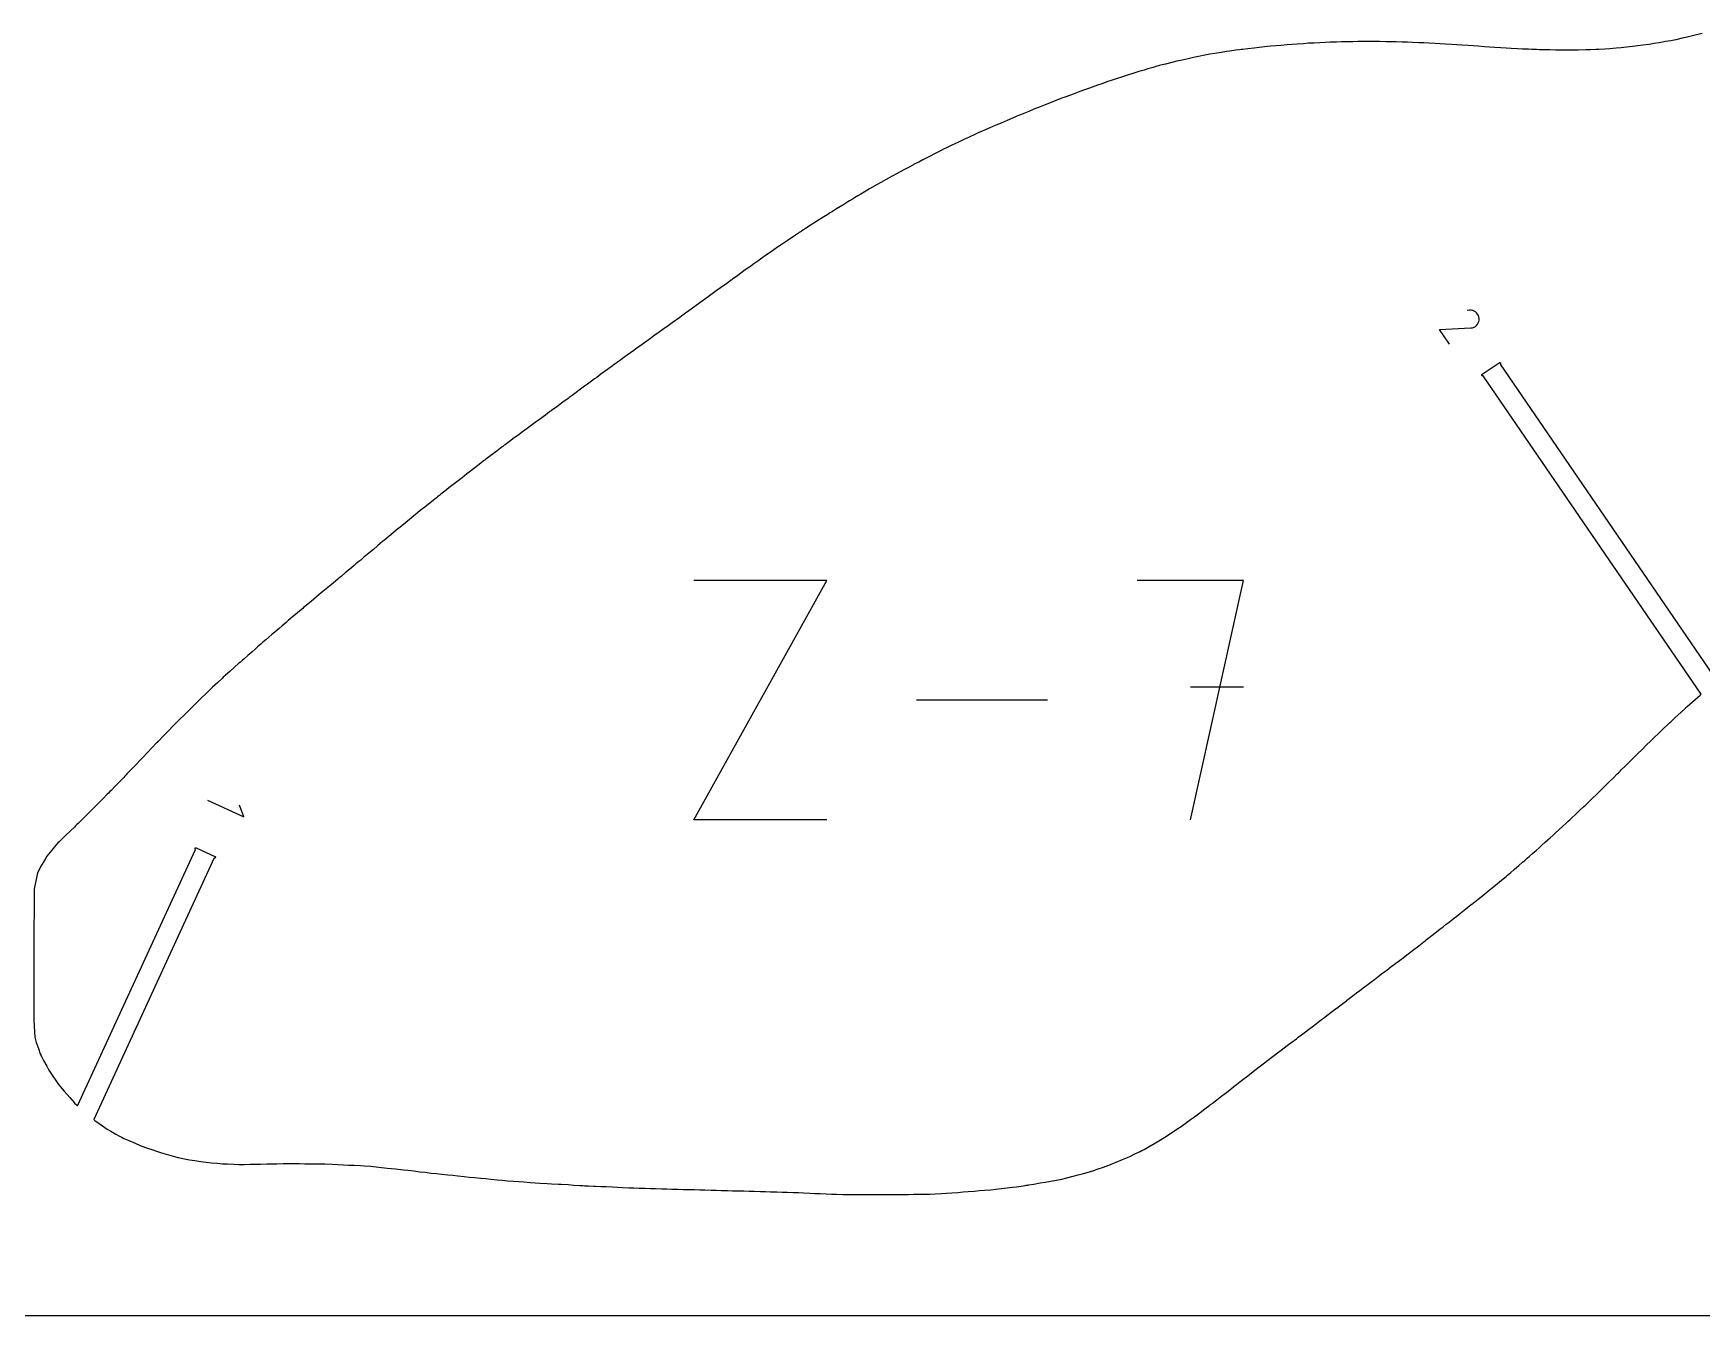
# Model space of a CAD drawing. Extents: x 0 to 560, y 0 to 480.
# Drawn here: x 134.1 to 227.5, y 0 to 71.7 of the extents above; entities that cross this region are included whole.
import ezdxf

# ---------------------------------------------------------------- set-up
doc = ezdxf.new("R2010")
doc.units = 0

msp = doc.modelspace()

# ---------------------------------------------------------------- linework, layer by layer
at = {"layer": 'annotation', "color": 1}
for p, q in [((214.472228, 56.246543), (214.331932, 56.229673)), ((214.562164, 56.245284), (214.472228, 56.246543)), ((214.647927, 56.228619), (214.562164, 56.245284)), ((214.728043, 56.197831), (214.647927, 56.228619)), ((214.801037, 56.154205), (214.728043, 56.197831)), ((214.865437, 56.099022), (214.801037, 56.154205)), ((214.919767, 56.033568), (214.865437, 56.099022)), ((214.962555, 55.959124), (214.919767, 56.033568)), ((212.791587, 55.177086), (214.532035, 55.254369)), ((213.35349, 54.356131), (212.791587, 55.177086)), ((214.532035, 55.254369), (214.532035, 55.254369)), ((214.532035, 55.254369), (214.533778, 55.25423)), ((214.533778, 55.25423), (214.535505, 55.254135)), ((214.535505, 55.254135), (214.537229, 55.254084)), ((214.537229, 55.254084), (214.538965, 55.254079)), ((214.538965, 55.254079), (214.540724, 55.25412)), ((214.540724, 55.25412), (214.542522, 55.254208)), ((214.542522, 55.254208), (214.544371, 55.254344)), ((214.544371, 55.254344), (214.546285, 55.254528)), ((214.546285, 55.254528), (214.548278, 55.254762)), ((214.548278, 55.254762), (214.636967, 55.26947)), ((214.548278, 55.254762), (214.548278, 55.254762)), ((214.636967, 55.26947), (214.719202, 55.298886)), ((214.719202, 55.298886), (214.793716, 55.341484)), ((214.793716, 55.341484), (214.859239, 55.395738)), ((214.859239, 55.395738), (214.914503, 55.46012)), ((214.914503, 55.46012), (214.95824, 55.533104)), ((214.95824, 55.533104), (214.989182, 55.613163)), ((214.992327, 55.876975), (214.962555, 55.959124)), ((214.989182, 55.613163), (215.006061, 55.698772)), ((215.007608, 55.788403), (214.992327, 55.876975)), ((215.006061, 55.698772), (215.007608, 55.788403)), ((215.007608, 55.788403), (215.007608, 55.788403)), ((171.070898, 27.732465), (178.507324, 41.125423)), ((178.507324, 41.125423), (171.070898, 41.125423)), ((201.830354, 41.125423), (195.874662, 41.125423)), ((198.852928, 27.732465), (201.830354, 41.125423)), ((201.830354, 35.161332), (198.852928, 35.161332)), ((190.853983, 34.428944), (183.530943, 34.428944)), ((143.855403, 28.834344), (145.890298, 27.897967)), ((145.890298, 27.897967), (145.645956, 28.558578)), ((178.507324, 27.732465), (171.070898, 27.732465))]:
    msp.add_line(p, q, dxfattribs=at)
at = {"layer": 'boundary', "color": 5}
for p, q in [((202.703212, 70.948307), (202.417305, 70.913953)), ((202.989119, 70.977015), (202.703212, 70.948307)), ((203.338016, 71.013389), (202.989119, 70.977015)), ((203.623922, 71.042098), (203.338016, 71.013389)), ((203.909829, 71.065424), (203.623922, 71.042098)), ((204.258726, 71.092296), (203.909829, 71.065424)), ((204.544633, 71.115622), (204.258726, 71.092296)), ((204.83054, 71.134312), (204.544633, 71.115622)), ((205.179437, 71.158659), (204.83054, 71.134312)), ((205.465344, 71.177348), (205.179437, 71.158659)), ((205.75125, 71.192355), (205.465344, 71.177348)), ((206.100147, 71.211298), (205.75125, 71.192355)), ((206.386054, 71.226303), (206.100147, 71.211298)), ((206.671961, 71.236577), (206.386054, 71.226303)), ((207.020858, 71.249202), (206.671961, 71.236577)), ((207.306765, 71.259477), (207.020858, 71.249202)), ((207.592672, 71.263729), (207.306765, 71.259477)), ((207.941569, 71.26943), (207.592672, 71.263729)), ((208.227476, 71.273683), (207.941569, 71.26943)), ((208.513383, 71.275466), (208.227476, 71.273683)), ((208.862279, 71.277111), (208.513383, 71.275466)), ((209.148186, 71.278893), (208.862279, 71.277111)), ((209.434093, 71.274928), (209.148186, 71.278893)), ((209.78299, 71.269031), (209.434093, 71.274928)), ((210.068897, 71.265067), (209.78299, 71.269031)), ((210.354804, 71.255047), (210.068897, 71.265067)), ((210.7037, 71.244287), (210.354804, 71.255047)), ((210.989606, 71.234266), (210.7037, 71.244287)), ((211.275514, 71.222677), (210.989606, 71.234266)), ((211.62441, 71.208426), (211.275514, 71.222677)), ((211.910316, 71.196836), (211.62441, 71.208426)), ((212.196224, 71.182704), (211.910316, 71.196836)), ((212.545121, 71.164558), (212.196224, 71.182704)), ((212.831029, 71.150425), (212.545121, 71.164558)), ((213.116934, 71.131163), (212.831029, 71.150425)), ((213.465831, 71.108342), (213.116934, 71.131163)), ((213.751739, 71.089078), (213.465831, 71.108342)), ((214.037646, 71.070047), (213.751739, 71.089078)), ((214.386542, 71.048117), (214.037646, 71.070047)), ((214.672448, 71.029085), (214.386542, 71.048117)), ((214.958356, 71.009856), (214.672448, 71.029085)), ((215.307253, 70.98623), (214.958356, 71.009856)), ((215.59316, 70.967), (215.307253, 70.98623)), ((215.879066, 70.946832), (215.59316, 70.967)), ((216.227963, 70.920294), (215.879066, 70.946832)), ((223.24475, 70.963146), (222.958843, 70.932656)), ((223.593647, 70.999266), (223.24475, 70.963146)), ((223.879556, 71.029754), (223.593647, 70.999266)), ((224.165461, 71.071682), (223.879556, 71.029754)), ((224.514357, 71.120508), (224.165461, 71.071682)), ((224.800264, 71.162434), (224.514357, 71.120508)), ((225.086172, 71.211993), (224.800264, 71.162434)), ((225.435069, 71.27123), (225.086172, 71.211993)), ((225.720974, 71.320789), (225.435069, 71.27123)), ((226.006881, 71.382174), (225.720974, 71.320789)), ((226.355779, 71.45956), (226.006881, 71.382174)), ((226.641688, 71.520946), (226.355779, 71.45956)), ((227.016524, 71.616737), (226.641688, 71.520946)), ((227.237442, 71.672666), (227.016524, 71.616737)), ((227.249445, 71.675774), (227.237442, 71.672666)), ((227.479523, 71.734873), (227.249445, 71.675774)), ((197.464855, 70.019268), (197.178949, 69.950829)), ((197.813752, 70.102177), (197.464855, 70.019268)), ((198.099659, 70.170617), (197.813752, 70.102177)), ((198.385566, 70.236365), (198.099659, 70.170617)), ((198.734463, 70.314769), (198.385566, 70.236365)), ((199.02037, 70.380516), (198.734463, 70.314769)), ((199.306277, 70.437485), (199.02037, 70.380516)), ((199.655173, 70.508522), (199.306277, 70.437485)), ((199.941081, 70.56549), (199.655173, 70.508522)), ((200.226987, 70.611627), (199.941081, 70.56549)), ((200.575884, 70.671171), (200.226987, 70.611627)), ((200.86179, 70.717306), (200.575884, 70.671171)), ((201.059523, 70.743384), (200.86179, 70.717306)), ((201.400052, 70.788085), (201.059523, 70.743384)), ((201.597784, 70.814161), (201.400052, 70.788085)), ((201.685959, 70.825882), (201.597784, 70.814161)), ((201.694327, 70.82698), (201.685959, 70.825882)), ((201.782502, 70.838701), (201.694327, 70.82698)), ((202.068408, 70.873053), (201.782502, 70.838701)), ((202.417305, 70.913953), (202.068408, 70.873053)), ((216.513871, 70.900126), (216.227963, 70.920294)), ((216.799777, 70.886179), (216.513871, 70.900126)), ((217.148674, 70.87132), (216.799777, 70.886179)), ((217.434581, 70.857373), (217.148674, 70.87132)), ((217.770572, 70.843049), (217.434581, 70.857373)), ((217.952538, 70.835162), (217.770572, 70.843049)), ((218.217949, 70.823764), (217.952538, 70.835162)), ((218.355292, 70.817899), (218.217949, 70.823764)), ((218.420195, 70.816735), (218.355292, 70.817899)), ((218.544602, 70.814161), (218.420195, 70.816735)), ((218.956653, 70.805283), (218.544602, 70.814161)), ((219.276002, 70.797821), (218.956653, 70.805283)), ((219.712052, 70.794731), (219.276002, 70.797821)), ((219.755505, 70.794502), (219.712052, 70.794731)), ((220.196712, 70.791274), (219.755505, 70.794502)), ((220.556046, 70.802582), (220.196712, 70.791274)), ((220.982056, 70.814161), (220.556046, 70.802582)), ((221.063181, 70.816156), (220.982056, 70.814161)), ((221.117423, 70.817187), (221.063181, 70.816156)), ((221.240401, 70.821779), (221.117423, 70.817187)), ((221.528265, 70.83285), (221.240401, 70.821779)), ((221.706091, 70.840036), (221.528265, 70.83285)), ((222.038132, 70.852299), (221.706091, 70.840036)), ((222.324041, 70.878011), (222.038132, 70.852299)), ((222.672938, 70.906944), (222.324041, 70.878011)), ((222.958843, 70.932656), (222.672938, 70.906944)), ((194.416817, 69.100479), (194.287139, 69.055348)), ((194.702724, 69.193382), (194.416817, 69.100479)), ((195.051621, 69.306896), (194.702724, 69.193382)), ((195.337527, 69.3998), (195.051621, 69.306896)), ((195.623434, 69.487637), (195.337527, 69.3998)), ((195.972331, 69.594303), (195.623434, 69.487637)), ((196.258238, 69.682141), (195.972331, 69.594303)), ((196.464252, 69.742176), (196.258238, 69.682141)), ((196.771095, 69.833418), (196.464252, 69.742176)), ((196.977109, 69.893452), (196.771095, 69.833418)), ((197.057002, 69.915991), (196.977109, 69.893452)), ((197.099056, 69.928291), (197.057002, 69.915991)), ((197.178949, 69.950829), (197.099056, 69.928291)), ((191.940593, 68.211592), (191.654686, 68.106366)), ((192.289489, 68.342377), (191.940593, 68.211592)), ((192.575396, 68.447603), (192.289489, 68.342377)), ((192.861303, 68.550443), (192.575396, 68.447603)), ((193.2102, 68.676206), (192.861303, 68.550443)), ((193.496106, 68.779048), (193.2102, 68.676206)), ((193.652335, 68.833803), (193.496106, 68.779048)), ((193.893158, 68.917988), (193.652335, 68.833803)), ((194.049387, 68.972741), (193.893158, 68.917988)), ((194.179065, 69.017874), (194.049387, 68.972741)), ((194.287139, 69.055348), (194.179065, 69.017874)), ((189.432621, 67.211537), (189.238351, 67.13132)), ((189.618994, 67.288213), (189.432621, 67.211537)), ((189.813265, 67.368429), (189.618994, 67.288213)), ((190.099172, 67.485431), (189.813265, 67.368429)), ((190.448068, 67.628245), (190.099172, 67.485431)), ((190.733975, 67.745248), (190.448068, 67.628245)), ((190.960096, 67.833935), (190.733975, 67.745248)), ((191.288122, 67.963342), (190.960096, 67.833935)), ((191.514244, 68.052031), (191.288122, 67.963342)), ((191.574029, 68.075117), (191.514244, 68.052031)), ((191.5949, 68.083281), (191.574029, 68.075117)), ((191.654686, 68.106366), (191.5949, 68.083281)), ((187.339367, 66.323319), (187.078709, 66.21061)), ((187.630938, 66.4497), (187.339367, 66.323319)), ((187.971843, 66.597099), (187.630938, 66.4497)), ((188.25775, 66.718787), (187.971843, 66.597099)), ((188.606647, 66.866996), (188.25775, 66.718787)), ((188.892553, 66.988685), (188.606647, 66.866996)), ((188.98419, 67.026522), (188.892553, 66.988685)), ((189.146714, 67.093484), (188.98419, 67.026522)), ((189.238351, 67.13132), (189.146714, 67.093484)), ((185.209712, 65.335052), (185.168786, 65.314713)), ((185.495619, 65.471893), (185.209712, 65.335052)), ((185.844516, 65.638104), (185.495619, 65.471893)), ((186.130423, 65.774945), (185.844516, 65.638104)), ((186.46693, 65.929798), (186.130423, 65.774945)), ((186.796665, 66.081605), (186.46693, 65.929798)), ((187.051132, 66.198603), (186.796665, 66.081605)), ((187.064921, 66.204606), (187.051132, 66.198603)), ((187.078709, 66.21061), (187.064921, 66.204606)), ((183.600907, 64.511703), (183.36829, 64.390953)), ((183.649017, 64.536682), (183.600907, 64.511703)), ((183.888917, 64.661282), (183.649017, 64.536682)), ((184.289001, 64.868988), (183.888917, 64.661282)), ((184.533983, 64.992911), (184.289001, 64.868988)), ((184.87396, 65.165976), (184.533983, 64.992911)), ((185.118942, 65.289898), (184.87396, 65.165976)), ((185.159867, 65.310238), (185.118942, 65.289898)), ((185.168786, 65.314713), (185.159867, 65.310238)), ((181.824097, 63.554304), (181.631508, 63.448478)), ((182.161801, 63.739187), (181.824097, 63.554304)), ((182.44758, 63.896338), (182.161801, 63.739187)), ((182.823797, 64.098523), (182.44758, 63.896338)), ((183.071036, 64.231367), (182.823797, 64.098523)), ((183.115366, 64.255183), (183.071036, 64.231367)), ((183.327499, 64.369189), (183.115366, 64.255183)), ((183.347895, 64.380071), (183.327499, 64.369189)), ((183.36829, 64.390953), (183.347895, 64.380071)), ((180.238474, 62.637392), (180.053929, 62.527767)), ((180.421612, 62.74776), (180.238474, 62.637392)), ((180.606158, 62.857385), (180.421612, 62.74776)), ((180.906517, 63.030488), (180.606158, 62.857385)), ((181.319956, 63.271458), (180.906517, 63.030488)), ((181.526869, 63.390887), (181.319956, 63.271458)), ((181.579189, 63.419683), (181.526869, 63.390887)), ((181.631508, 63.448478), (181.579189, 63.419683)), ((178.559515, 61.607057), (178.351111, 61.476458)), ((178.637018, 61.65528), (178.559515, 61.607057)), ((178.687236, 61.686655), (178.637018, 61.65528)), ((178.764738, 61.734878), (178.687236, 61.686655)), ((179.050644, 61.911146), (178.764738, 61.734878)), ((179.39954, 62.127242), (179.050644, 61.911146)), ((179.685448, 62.303509), (179.39954, 62.127242)), ((179.78681, 62.364926), (179.685448, 62.303509)), ((179.952568, 62.46635), (179.78681, 62.364926)), ((180.053929, 62.527767), (179.952568, 62.46635)), ((177.112711, 60.686347), (177.066907, 60.656587)), ((177.352814, 60.841654), (177.112711, 60.686347)), ((177.603923, 61.003014), (177.352814, 60.841654)), ((177.844026, 61.158322), (177.603923, 61.003014)), ((178.052431, 61.288921), (177.844026, 61.158322)), ((178.351111, 61.476458), (178.052431, 61.288921)), ((175.748068, 59.765636), (175.552868, 59.630628)), ((175.838776, 59.828005), (175.748068, 59.765636)), ((175.911898, 59.878078), (175.838776, 59.828005)), ((176.002606, 59.940446), (175.911898, 59.878078)), ((176.288513, 60.134225), (176.002606, 59.940446)), ((176.63741, 60.369669), (176.288513, 60.134225)), ((176.923317, 60.563447), (176.63741, 60.369669)), ((176.969119, 60.593207), (176.923317, 60.563447)), ((177.066907, 60.656587), (176.969119, 60.593207)), ((174.433834, 58.844925), (174.360271, 58.791941)), ((174.646179, 58.995824), (174.433834, 58.844925)), ((174.869552, 59.15445), (174.646179, 58.995824)), ((175.081896, 59.305349), (174.869552, 59.15445)), ((175.277094, 59.440357), (175.081896, 59.305349)), ((175.552868, 59.630628), (175.277094, 59.440357)), ((173.156347, 57.924215), (172.908542, 57.747284)), ((173.19445, 57.951421), (173.156347, 57.924215)), ((173.202372, 57.957113), (173.19445, 57.951421)), ((173.240473, 57.984318), (173.202372, 57.957113)), ((173.526381, 58.190036), (173.240473, 57.984318)), ((173.875278, 58.442826), (173.526381, 58.190036)), ((174.161185, 58.648543), (173.875278, 58.442826)), ((174.234747, 58.701527), (174.161185, 58.648543)), ((174.360271, 58.791941), (174.234747, 58.701527)), ((171.872494, 57.003504), (171.737901, 56.905897)), ((172.023807, 57.112481), (171.872494, 57.003504)), ((172.16845, 57.217135), (172.023807, 57.112481)), ((172.319764, 57.326111), (172.16845, 57.217135)), ((172.567568, 57.503042), (172.319764, 57.326111)), ((172.908542, 57.747284), (172.567568, 57.503042)), ((170.541154, 56.037247), (170.478343, 55.9917)), ((170.603965, 56.082794), (170.541154, 56.037247)), ((170.786324, 56.215014), (170.603965, 56.082794)), ((171.122913, 56.459332), (170.786324, 56.215014)), ((171.399054, 56.659542), (171.122913, 56.459332)), ((171.533647, 56.75715), (171.399054, 56.659542)), ((171.737901, 56.905897), (171.533647, 56.75715)), ((169.330044, 55.162083), (169.127126, 55.016271)), ((169.413033, 55.221813), (169.330044, 55.162083)), ((169.474644, 55.266191), (169.413033, 55.221813)), ((169.557633, 55.325921), (169.474644, 55.266191)), ((169.851955, 55.539449), (169.557633, 55.325921)), ((170.277845, 55.846412), (169.851955, 55.539449)), ((170.478343, 55.9917), (170.277845, 55.846412)), ((167.958637, 54.176316), (167.806606, 54.066285)), ((168.049033, 54.241372), (167.958637, 54.176316)), ((168.244546, 54.381467), (168.049033, 54.241372)), ((168.441411, 54.523532), (168.244546, 54.381467)), ((168.636922, 54.663627), (168.441411, 54.523532)), ((168.83984, 54.809439), (168.636922, 54.663627)), ((169.127126, 55.016271), (168.83984, 54.809439)), ((166.620121, 53.208735), (166.512599, 53.130285)), ((166.773556, 53.320662), (166.620121, 53.208735)), ((166.784529, 53.328661), (166.773556, 53.320662)), ((166.795501, 53.33666), (166.784529, 53.328661)), ((166.959974, 53.455488), (166.795501, 53.33666)), ((167.074484, 53.538147), (166.959974, 53.455488)), ((167.334421, 53.72547), (167.074484, 53.538147)), ((167.716212, 54.001228), (167.334421, 53.72547)), ((167.806606, 54.066285), (167.716212, 54.001228)), ((215.177329, 52.659938), (216.123025, 53.30722)), ((216.123025, 53.30722), (216.140965, 53.314887)), ((216.140965, 53.314887), (216.160473, 53.315105)), ((216.160473, 53.315105), (216.178579, 53.307841)), ((216.178579, 53.307841), (216.192527, 53.294201)), ((216.193147, 53.238647), (216.179507, 53.224699)), ((216.179507, 53.224699), (228.302305, 35.512969)), ((216.192527, 53.294201), (216.200193, 53.276261)), ((216.200411, 53.256753), (216.193147, 53.238647)), ((216.200193, 53.276261), (216.200411, 53.256753)), ((165.351028, 52.282202), (165.114723, 52.108613)), ((165.511673, 52.399952), (165.351028, 52.282202)), ((165.636933, 52.491568), (165.511673, 52.399952)), ((165.749526, 52.573991), (165.636933, 52.491568)), ((165.874791, 52.665607), (165.749526, 52.573991)), ((166.238986, 52.931141), (165.874791, 52.665607)), ((166.512599, 53.130285), (166.238986, 52.931141)), ((215.156425, 52.627884), (215.163689, 52.64599)), ((215.156642, 52.608376), (215.156425, 52.627884)), ((215.164309, 52.590437), (215.156642, 52.608376)), ((215.163689, 52.64599), (215.177329, 52.659938)), ((215.178257, 52.576796), (215.164309, 52.590437)), ((215.196363, 52.569532), (215.178257, 52.576796)), ((215.215871, 52.56975), (215.196363, 52.569532)), ((215.233811, 52.577417), (215.215871, 52.56975)), ((227.426461, 34.763631), (215.233811, 52.577417)), ((164.089589, 51.356899), (164.03337, 51.315619)), ((164.199829, 51.43796), (164.089589, 51.356899)), ((164.256048, 51.479241), (164.199829, 51.43796)), ((164.485736, 51.647398), (164.256048, 51.479241)), ((164.724392, 51.822706), (164.485736, 51.647398)), ((164.954077, 51.990864), (164.724392, 51.822706)), ((165.114723, 52.108613), (164.954077, 51.990864)), ((163.001779, 50.55853), (162.762762, 50.381226)), ((163.048668, 50.593541), (163.001779, 50.55853)), ((163.065769, 50.606058), (163.048668, 50.593541)), ((163.112659, 50.641069), (163.065769, 50.606058)), ((163.398564, 50.850685), (163.112659, 50.641069)), ((163.747461, 51.106003), (163.398564, 50.850685)), ((164.03337, 51.315619), (163.747461, 51.106003)), ((161.614275, 49.534804), (161.410851, 49.38549)), ((161.753886, 49.63782), (161.614275, 49.534804)), ((161.900181, 49.746422), (161.753886, 49.63782)), ((162.045653, 49.853158), (161.900181, 49.746422)), ((162.191945, 49.96176), (162.045653, 49.853158)), ((162.430966, 50.139065), (162.191945, 49.96176)), ((162.762762, 50.381226), (162.430966, 50.139065)), ((160.350528, 48.603186), (160.064621, 48.386522)), ((160.388369, 48.631148), (160.350528, 48.603186)), ((160.466755, 48.689147), (160.388369, 48.631148)), ((160.504596, 48.717109), (160.466755, 48.689147)), ((160.752662, 48.9), (160.504596, 48.717109)), ((161.023173, 49.099583), (160.752662, 48.9)), ((161.271238, 49.282474), (161.023173, 49.099583)), ((161.410851, 49.38549), (161.271238, 49.282474)), ((159.056137, 47.616238), (158.741299, 47.371843)), ((159.28833, 47.796398), (159.056137, 47.616238)), ((159.342044, 47.837679), (159.28833, 47.796398)), ((159.376101, 47.863874), (159.342044, 47.837679)), ((159.429814, 47.905155), (159.376101, 47.863874)), ((159.715723, 48.121818), (159.429814, 47.905155)), ((160.064621, 48.386522), (159.715723, 48.121818)), ((157.952736, 46.759254), (157.73809, 46.591799)), ((158.10243, 46.875688), (157.952736, 46.759254)), ((158.238643, 46.981434), (158.10243, 46.875688)), ((158.372894, 47.085935), (158.238643, 46.981434)), ((158.509107, 47.191682), (158.372894, 47.085935)), ((158.741299, 47.371843), (158.509107, 47.191682)), ((156.667682, 45.753343), (156.321646, 45.47785)), ((156.73659, 45.807554), (156.667682, 45.753343)), ((156.85455, 45.900767), (156.73659, 45.807554)), ((156.923457, 45.954978), (156.85455, 45.900767)), ((157.140457, 46.124451), (156.923457, 45.954978)), ((157.371395, 46.305892), (157.140457, 46.124451)), ((157.588396, 46.475365), (157.371395, 46.305892)), ((157.73809, 46.591799), (157.588396, 46.475365)), ((155.495797, 44.814579), (155.168156, 44.546763)), ((155.746975, 45.019351), (155.495797, 44.814579)), ((155.756235, 45.026809), (155.746975, 45.019351)), ((155.765497, 45.034267), (155.756235, 45.026809)), ((156.021091, 45.237743), (155.765497, 45.034267)), ((156.321646, 45.47785), (156.021091, 45.237743)), ((154.421909, 43.934268), (154.122206, 43.686403)), ((154.638563, 44.113557), (154.421909, 43.934268)), ((154.707816, 44.1705), (154.638563, 44.113557)), ((154.757011, 44.21098), (154.707816, 44.1705)), ((154.826265, 44.267924), (154.757011, 44.21098)), ((155.168156, 44.546763), (154.826265, 44.267924)), ((153.370653, 43.060368), (153.142814, 42.868938)), ((153.528628, 43.192846), (153.370653, 43.060368)), ((153.656562, 43.299465), (153.528628, 43.192846)), ((153.777618, 43.400497), (153.656562, 43.299465)), ((153.905551, 43.507115), (153.777618, 43.400497)), ((154.122206, 43.686403), (153.905551, 43.507115)), ((152.16719, 42.049475), (152.064133, 41.962798)), ((152.328779, 42.185457), (152.16719, 42.049475)), ((152.431838, 42.272136), (152.328779, 42.185457)), ((152.614686, 42.425564), (152.431838, 42.272136)), ((152.801994, 42.583031), (152.614686, 42.425564)), ((152.984843, 42.73646), (152.801994, 42.583031)), ((153.142814, 42.868938), (152.984843, 42.73646)), ((151.143419, 41.193077), (150.781633, 40.892601)), ((151.191664, 41.233246), (151.143419, 41.193077)), ((151.285636, 41.311256), (151.191664, 41.233246)), ((151.333879, 41.351425), (151.285636, 41.311256)), ((151.571543, 41.550654), (151.333879, 41.351425)), ((151.826468, 41.763569), (151.571543, 41.550654)), ((152.064133, 41.962798), (151.826468, 41.763569)), ((149.960355, 40.210173), (149.655436, 39.957173)), ((150.222709, 40.429099), (149.960355, 40.210173)), ((150.223686, 40.429907), (150.222709, 40.429099)), ((150.224664, 40.430714), (150.223686, 40.429907)), ((150.495749, 40.655858), (150.224664, 40.430714)), ((150.781633, 40.892601), (150.495749, 40.655858)), ((148.900694, 39.324493), (148.601127, 39.070959)), ((149.120536, 39.510003), (148.900694, 39.324493)), ((149.186603, 39.565542), (149.120536, 39.510003)), ((149.235933, 39.60696), (149.186603, 39.565542)), ((149.302002, 39.662499), (149.235933, 39.60696)), ((149.655436, 39.957173), (149.302002, 39.662499)), ((147.865229, 38.446066), (147.628241, 38.242935)), ((148.032896, 38.589293), (147.865229, 38.446066)), ((148.151138, 38.689689), (148.032896, 38.589293)), ((148.263047, 38.785052), (148.151138, 38.689689)), ((148.381288, 38.885448), (148.263047, 38.785052)), ((148.601127, 39.070959), (148.381288, 38.885448)), ((146.660713, 37.407904), (146.53987, 37.302748)), ((146.840495, 37.563425), (146.660713, 37.407904)), ((146.961341, 37.668582), (146.840495, 37.563425)), ((147.126404, 37.811263), (146.961341, 37.668582)), ((147.295518, 37.957029), (147.126404, 37.811263)), ((147.460577, 38.099709), (147.295518, 37.957029)), ((147.628241, 38.242935), (147.460577, 38.099709)), ((145.619156, 36.492593), (145.37948, 36.277956)), ((145.699757, 36.563863), (145.619156, 36.492593)), ((145.827665, 36.676602), (145.699757, 36.563863)), ((145.908263, 36.747873), (145.827665, 36.676602)), ((146.11357, 36.928623), (145.908263, 36.747873)), ((146.33456, 37.121998), (146.11357, 36.928623)), ((146.53987, 37.302748), (146.33456, 37.121998)), ((144.698449, 35.670463), (144.439954, 35.425995)), ((144.744679, 35.711902), (144.698449, 35.670463)), ((144.827545, 35.785723), (144.744679, 35.711902)), ((144.873777, 35.827161), (144.827545, 35.785723)), ((145.11345, 36.041798), (144.873777, 35.827161)), ((145.37948, 36.277956), (145.11345, 36.041798)), ((143.514621, 34.53962), (143.213526, 34.244784)), ((143.777738, 34.798666), (143.514621, 34.53962)), ((143.805149, 34.825528), (143.777738, 34.798666)), ((143.860479, 34.879588), (143.805149, 34.825528)), ((143.887893, 34.906451), (143.860479, 34.879588)), ((144.146388, 35.15092), (143.887893, 34.906451)), ((144.439954, 35.425995), (144.146388, 35.15092)), ((226.934797, 34.331143), (227.366397, 34.710692)), ((227.366397, 34.710692), (227.426461, 34.763631)), ((142.590651, 33.630625), (142.282763, 33.328582)), ((142.857022, 33.894178), (142.590651, 33.630625)), ((142.879817, 33.916532), (142.857022, 33.894178)), ((142.927621, 33.963386), (142.879817, 33.916532)), ((142.950409, 33.98574), (142.927621, 33.963386)), ((143.213526, 34.244784), (142.950409, 33.98574)), ((225.975076, 33.45886), (226.291867, 33.750616)), ((226.291867, 33.750616), (226.545969, 33.98574)), ((226.545969, 33.98574), (226.577774, 34.014714)), ((226.577774, 34.014714), (226.609881, 34.04365)), ((226.609881, 34.04365), (226.641688, 34.072625)), ((226.641688, 34.072625), (226.934797, 34.331143)), ((141.676747, 32.719709), (141.37357, 32.411007)), ((141.936317, 32.986398), (141.676747, 32.719709)), ((141.955852, 33.005617), (141.936317, 32.986398)), ((141.996858, 33.045812), (141.955852, 33.005617)), ((142.016389, 33.06503), (141.996858, 33.045812)), ((142.282763, 33.328582), (142.016389, 33.06503)), ((225.032401, 32.566188), (225.320814, 32.842483)), ((225.320814, 32.842483), (225.552951, 33.06503)), ((225.552951, 33.06503), (225.60672, 33.115812)), ((225.60672, 33.115812), (225.667205, 33.172953)), ((225.667205, 33.172953), (225.720974, 33.223736)), ((225.720974, 33.223736), (225.975076, 33.45886)), ((140.771114, 31.782139), (140.484067, 31.481596)), ((141.015607, 32.040126), (140.771114, 31.782139)), ((141.041941, 32.068047), (141.015607, 32.040126)), ((141.087661, 32.1164), (141.041941, 32.068047)), ((141.113997, 32.144319), (141.087661, 32.1164)), ((141.37357, 32.411007), (141.113997, 32.144319)), ((224.10045, 31.659355), (224.37471, 31.92748)), ((224.37471, 31.92748), (224.595606, 32.144319)), ((224.595606, 32.144319), (224.660617, 32.207678)), ((224.660617, 32.207678), (224.735253, 32.28028)), ((224.735253, 32.28028), (224.800264, 32.34364)), ((224.800264, 32.34364), (225.032401, 32.566188)), ((139.863405, 30.830516), (139.587257, 30.545599)), ((140.094896, 31.073217), (139.863405, 30.830516)), ((140.136309, 31.116423), (140.094896, 31.073217)), ((140.198159, 31.180402), (140.136309, 31.116423)), ((140.239575, 31.223609), (140.198159, 31.180402)), ((140.484067, 31.481596), (140.239575, 31.223609)), ((223.174968, 30.746522), (223.441705, 31.009621)), ((223.441705, 31.009621), (223.657828, 31.223609)), ((223.657828, 31.223609), (223.727612, 31.292675)), ((223.727612, 31.292675), (223.809772, 31.373447)), ((223.809772, 31.373447), (223.879556, 31.442515)), ((223.879556, 31.442515), (224.10045, 31.659355)), ((138.953437, 29.885269), (138.685349, 29.611105)), ((139.174186, 30.114187), (138.953437, 29.885269)), ((139.2286, 30.171176), (139.174186, 30.114187)), ((139.301348, 30.245909), (139.2286, 30.171176)), ((139.355764, 30.302898), (139.301348, 30.245909)), ((139.587257, 30.545599), (139.355764, 30.302898)), ((222.251476, 29.832122), (222.513717, 30.091643)), ((222.513717, 30.091643), (222.72706, 30.302898)), ((222.72706, 30.302898), (222.799624, 30.374817)), ((222.799624, 30.374817), (222.88628, 30.460615)), ((222.88628, 30.460615), (222.958843, 30.532534)), ((222.958843, 30.532534), (223.174968, 30.746522)), ((138.037187, 28.947408), (137.772914, 28.680718)), ((138.253475, 29.166648), (138.037187, 28.947408)), ((138.318635, 29.233314), (138.253475, 29.166648)), ((138.399444, 29.315521), (138.318635, 29.233314)), ((138.464604, 29.382186), (138.399444, 29.315521)), ((138.685349, 29.611105), (138.464604, 29.382186)), ((221.32788, 28.926141), (221.586437, 29.177151)), ((221.586437, 29.177151), (221.796895, 29.382186)), ((221.796895, 29.382186), (221.872346, 29.456839)), ((221.872346, 29.456839), (221.962684, 29.546216)), ((221.962684, 29.546216), (222.038132, 29.620868)), ((222.038132, 29.620868), (222.251476, 29.832122)), ((137.115126, 28.020974), (136.844794, 27.756779)), ((137.332765, 28.236989), (137.115126, 28.020974)), ((137.402381, 28.306881), (137.332765, 28.236989)), ((137.487005, 28.391583), (137.402381, 28.306881)), ((137.556625, 28.461477), (137.487005, 28.391583)), ((137.772914, 28.680718), (137.556625, 28.461477)), ((220.196713, 27.85108), (220.398252, 28.040985)), ((220.398252, 28.040985), (220.644277, 28.271571)), ((220.644277, 28.271571), (220.845816, 28.461477)), ((220.845816, 28.461477), (220.930184, 28.542348)), ((220.930184, 28.542348), (221.033056, 28.640234)), ((221.033056, 28.640234), (221.117423, 28.721105)), ((221.117423, 28.721105), (221.32788, 28.926141)), ((136.188484, 27.112606), (135.896602, 26.838762)), ((136.412054, 27.331312), (136.188484, 27.112606)), ((136.48032, 27.398513), (136.412054, 27.331312)), ((136.558886, 27.473565), (136.48032, 27.398513)), ((136.627156, 27.540765), (136.558886, 27.473565)), ((136.844794, 27.756779), (136.627156, 27.540765)), ((219.276002, 27.005149), (219.458035, 27.172139)), ((219.458035, 27.172139), (219.678496, 27.373776)), ((219.678496, 27.373776), (219.860529, 27.540765)), ((219.860529, 27.540765), (219.964403, 27.636767)), ((219.964403, 27.636767), (220.092839, 27.755078)), ((220.092839, 27.755078), (220.196713, 27.85108)), ((135.305122, 26.219141), (135.055359, 25.922889)), ((135.491337, 26.442686), (135.305122, 26.219141)), ((135.55368, 26.505048), (135.491337, 26.442686)), ((135.610697, 26.557691), (135.55368, 26.505048)), ((135.673032, 26.620055), (135.610697, 26.557691)), ((135.896602, 26.838762), (135.673032, 26.620055)), ((143.161889, 26.129201), (143.16643, 26.148174)), ((143.16643, 26.148174), (143.177886, 26.163965)), ((143.177886, 26.163965), (143.194513, 26.17417)), ((143.194513, 26.17417), (143.21378, 26.177235)), ((143.21378, 26.177235), (143.232753, 26.172694)), ((143.232753, 26.172694), (144.27382, 25.693637)), ((218.189828, 26.027693), (218.355292, 26.17422)), ((218.355292, 26.17422), (218.510391, 26.313598)), ((218.510391, 26.313598), (218.696892, 26.480675)), ((218.696892, 26.480675), (218.851992, 26.620055)), ((218.851992, 26.620055), (218.982799, 26.738972)), ((218.982799, 26.738972), (219.145195, 26.886232)), ((219.145195, 26.886232), (219.276002, 27.005149)), ((134.670323, 25.358692), (134.570633, 25.194169)), ((134.769454, 25.534823), (134.670323, 25.358692)), ((134.869144, 25.699347), (134.769454, 25.534823)), ((135.055359, 25.922889), (134.869144, 25.699347)), ((136.592171, 11.741658), (143.190951, 26.081851)), ((144.232018, 25.602794), (137.495686, 10.963679)), ((143.164954, 26.109934), (143.161889, 26.129201)), ((143.175159, 26.093307), (143.164954, 26.109934)), ((143.190951, 26.081851), (143.175159, 26.093307)), ((144.250991, 25.598253), (144.232018, 25.602794)), ((144.270257, 25.601318), (144.250991, 25.598253)), ((144.286885, 25.611523), (144.270257, 25.601318)), ((144.27382, 25.693637), (144.289611, 25.682181)), ((144.298341, 25.627314), (144.286885, 25.611523)), ((144.289611, 25.682181), (144.299816, 25.665554)), ((144.302882, 25.646287), (144.298341, 25.627314)), ((144.299816, 25.665554), (144.302882, 25.646287)), ((217.225351, 25.183309), (217.434581, 25.363755)), ((217.434581, 25.363755), (217.555024, 25.469216)), ((217.555024, 25.469216), (217.697841, 25.593884)), ((217.697841, 25.593884), (217.818283, 25.699347)), ((217.818283, 25.699347), (217.983748, 25.845874)), ((217.983748, 25.845874), (218.189828, 26.027693)), ((134.295295, 24.492727), (134.227049, 24.143831)), ((134.358094, 24.778634), (134.295295, 24.492727)), ((134.421266, 24.900019), (134.358094, 24.778634)), ((134.507459, 25.072785), (134.421266, 24.900019)), ((134.570633, 25.194169), (134.507459, 25.072785)), ((215.914003, 24.078788), (216.247167, 24.353029)), ((216.247167, 24.353029), (216.513871, 24.573892)), ((216.513871, 24.573892), (216.590548, 24.638936)), ((216.590548, 24.638936), (216.678901, 24.713591)), ((216.678901, 24.713591), (216.755577, 24.778634)), ((216.755577, 24.778634), (216.964807, 24.95908)), ((216.964807, 24.95908), (217.225351, 25.183309)), ((134.161416, 23.572017), (134.158363, 23.223119)), ((134.164246, 23.857926), (134.161416, 23.572017)), ((134.227049, 24.143831), (134.164246, 23.857926)), ((214.958356, 23.307244), (215.307253, 23.585845)), ((215.307253, 23.585845), (215.59316, 23.813771)), ((215.59316, 23.813771), (215.612365, 23.829452)), ((215.612365, 23.829452), (215.628097, 23.842246)), ((215.628097, 23.842246), (215.647302, 23.857926)), ((215.647302, 23.857926), (215.914003, 24.078788)), ((134.15485, 22.651307), (134.153864, 22.302411)), ((134.155529, 22.937213), (134.15485, 22.651307)), ((134.158363, 23.223119), (134.155529, 22.937213)), ((213.751739, 22.352883), (213.98408, 22.535772)), ((213.98408, 22.535772), (214.260569, 22.754322)), ((214.260569, 22.754322), (214.492909, 22.937212)), ((214.492909, 22.937212), (214.546476, 22.979513)), ((214.546476, 22.979513), (214.618882, 23.037015)), ((214.618882, 23.037015), (214.672448, 23.079316)), ((214.672448, 23.079316), (214.958356, 23.307244)), ((134.152619, 21.730595), (134.151908, 21.3817)), ((134.153183, 22.016502), (134.152619, 21.730595)), ((134.153864, 22.302411), (134.153183, 22.016502)), ((212.618672, 21.466607), (212.831029, 21.631699)), ((212.831029, 21.631699), (212.9856, 21.752514)), ((212.9856, 21.752514), (213.168408, 21.895689)), ((213.168408, 21.895689), (213.32298, 22.016502)), ((213.32298, 22.016502), (213.454315, 22.11952)), ((213.454315, 22.11952), (213.620403, 22.249867)), ((213.620403, 22.249867), (213.751739, 22.352883)), ((134.150787, 20.809886), (134.150117, 20.460988)), ((134.151338, 21.095795), (134.150787, 20.809886)), ((134.151908, 21.3817), (134.151338, 21.095795)), ((211.275514, 20.428945), (211.62441, 20.697306)), ((211.62441, 20.697306), (211.910316, 20.915908)), ((211.910316, 20.915908), (211.983869, 20.972713)), ((211.983869, 20.972713), (212.069256, 21.03899)), ((212.069256, 21.03899), (212.142808, 21.095795)), ((212.142808, 21.095795), (212.355163, 21.260886)), ((212.355163, 21.260886), (212.618672, 21.466607)), ((134.149015, 19.889176), (134.148338, 19.540279)), ((134.149568, 20.175081), (134.149015, 19.889176)), ((134.150117, 20.460988), (134.149568, 20.175081)), ((210.068897, 19.510467), (210.340963, 19.717228)), ((210.340963, 19.717228), (210.671082, 19.968321)), ((210.671082, 19.968321), (210.943149, 20.175081)), ((210.943149, 20.175081), (210.956989, 20.185584)), ((210.956989, 20.185584), (210.975766, 20.199842)), ((210.975766, 20.199842), (210.989606, 20.210342)), ((210.989606, 20.210342), (211.275514, 20.428945)), ((134.147236, 18.968465), (134.146566, 18.61957)), ((134.147785, 19.25437), (134.147236, 18.968465)), ((134.148338, 19.540279), (134.147785, 19.25437)), ((208.954597, 18.661449), (209.148187, 18.808693)), ((209.148187, 18.808693), (209.330257, 18.947358)), ((209.330257, 18.947358), (209.550935, 19.115707)), ((209.550935, 19.115707), (209.733005, 19.25437)), ((209.733005, 19.25437), (209.83684, 19.333517)), ((209.83684, 19.333517), (209.96506, 19.431321)), ((209.96506, 19.431321), (210.068897, 19.510467)), ((134.145464, 18.047754), (134.144791, 17.698857)), ((134.146015, 18.333663), (134.145464, 18.047754)), ((134.146566, 18.61957), (134.146015, 18.333663)), ((207.586701, 17.625047), (207.807788, 17.792085)), ((207.807788, 17.792085), (208.227476, 18.108378)), ((208.227476, 18.108378), (208.319793, 18.178331)), ((208.319793, 18.178331), (208.432086, 18.26371)), ((208.432086, 18.26371), (208.524404, 18.333663)), ((208.524404, 18.333663), (208.717993, 18.480903)), ((208.717993, 18.480903), (208.954597, 18.661449)), ((134.143693, 17.127044), (134.143023, 16.778146)), ((134.14424, 17.412953), (134.143693, 17.127044)), ((134.144791, 17.698857), (134.14424, 17.412953)), ((206.386054, 16.717108), (206.804801, 17.034196)), ((206.804801, 17.034196), (207.025958, 17.201714)), ((207.025958, 17.201714), (207.036531, 17.20972)), ((207.036531, 17.20972), (207.304955, 17.412952)), ((207.304955, 17.412952), (207.30586, 17.413631)), ((207.30586, 17.413631), (207.306765, 17.414309)), ((207.306765, 17.414309), (207.576094, 17.617062)), ((207.576094, 17.617062), (207.586701, 17.625047)), ((134.143023, 16.778146), (134.142474, 16.492239)), ((134.142474, 16.492239), (134.155258, 16.206334)), ((134.155258, 16.206334), (134.178057, 15.857437)), ((205.065514, 15.708352), (205.28396, 15.873588)), ((205.28396, 15.873588), (205.465343, 16.01041)), ((205.465343, 16.01041), (205.660248, 16.159495)), ((205.660248, 16.159495), (205.899768, 16.343156)), ((205.899768, 16.343156), (206.094672, 16.492239)), ((206.094672, 16.492239), (206.185674, 16.562405)), ((206.185674, 16.562405), (206.295051, 16.646941)), ((206.295051, 16.646941), (206.386054, 16.717108)), ((134.178057, 15.857437), (134.19085, 15.571528)), ((134.19085, 15.571528), (134.28209, 15.285621)), ((134.28209, 15.285621), (134.407913, 14.936726)), ((134.407913, 14.936726), (134.499147, 14.650821)), ((203.932119, 14.858215), (204.266236, 15.108735)), ((204.266236, 15.108735), (204.544633, 15.31613)), ((204.544633, 15.31613), (204.649156, 15.394642)), ((204.649156, 15.394642), (204.779606, 15.493017)), ((204.779606, 15.493017), (204.884129, 15.571528)), ((204.884129, 15.571528), (205.065514, 15.708352)), ((134.499147, 14.650821), (134.527927, 14.58726)), ((134.527927, 14.58726), (134.541854, 14.559853)), ((134.541854, 14.559853), (134.570633, 14.496294)), ((134.570633, 14.496294), (134.687902, 14.273948)), ((134.687902, 14.273948), (134.867524, 13.952457)), ((202.703212, 13.91923), (202.989119, 14.138512)), ((202.989119, 14.138512), (203.338016, 14.408939)), ((203.338016, 14.408939), (203.623923, 14.628219)), ((203.623923, 14.628219), (203.631433, 14.633906)), ((203.631433, 14.633906), (203.646212, 14.645132)), ((203.646212, 14.645132), (203.653722, 14.650821)), ((203.653722, 14.650821), (203.932119, 14.858215)), ((134.867524, 13.952457), (134.984794, 13.730107)), ((134.984794, 13.730107), (135.165988, 13.458216)), ((135.165988, 13.458216), (135.369532, 13.159271)), ((135.369532, 13.159271), (135.491338, 12.977631)), ((201.437205, 12.934554), (201.620703, 13.077147)), ((201.620703, 13.077147), (201.782502, 13.202307)), ((201.782502, 13.202307), (201.989745, 13.363056)), ((201.989745, 13.363056), (202.253161, 13.569359)), ((202.253161, 13.569359), (202.460404, 13.730107)), ((202.460404, 13.730107), (202.539067, 13.791047)), ((202.539067, 13.791047), (202.624548, 13.858292)), ((202.624548, 13.858292), (202.703212, 13.91923)), ((135.491338, 12.977631), (135.553921, 12.893516)), ((135.553921, 12.893516), (135.616497, 12.809397)), ((135.616497, 12.809397), (135.845238, 12.548261)), ((135.845238, 12.548261), (136.150691, 12.198964)), ((136.150691, 12.198964), (136.412054, 11.903864)), ((200.33005, 12.078593), (200.615768, 12.29921)), ((200.615768, 12.29921), (200.861791, 12.489117)), ((200.861791, 12.489117), (200.9859, 12.585119)), ((200.9859, 12.585119), (201.151298, 12.713397)), ((201.151298, 12.713397), (201.275406, 12.809397)), ((201.275406, 12.809397), (201.437205, 12.934554)), ((136.412054, 11.903864), (136.419495, 11.896276)), ((136.419495, 11.896276), (136.426937, 11.888689)), ((136.426937, 11.888689), (136.537501, 11.790305)), ((136.537501, 11.790305), (136.592171, 11.741658)), ((199.02037, 11.08259), (199.306277, 11.298446)), ((199.306277, 11.298446), (199.655173, 11.563252)), ((199.655173, 11.563252), (199.94108, 11.77911)), ((199.94108, 11.77911), (199.980965, 11.809659)), ((199.980965, 11.809659), (200.044143, 11.858141)), ((200.044143, 11.858141), (200.084027, 11.888689)), ((200.084027, 11.888689), (200.33005, 12.078593)), ((137.495686, 10.963679), (137.554141, 10.923257)), ((137.554141, 10.923257), (137.671201, 10.842308)), ((137.671201, 10.842308), (137.980355, 10.626311)), ((137.980355, 10.626311), (138.253475, 10.438094)), ((138.253475, 10.438094), (138.446716, 10.327674)), ((138.446716, 10.327674), (138.739851, 10.157689)), ((197.70843, 10.170109), (197.910495, 10.303952)), ((197.910495, 10.303952), (198.099659, 10.426796)), ((198.099659, 10.426796), (198.331119, 10.589859)), ((198.331119, 10.589859), (198.631931, 10.804913)), ((198.631931, 10.804913), (198.863391, 10.967976)), ((198.863391, 10.967976), (198.917838, 11.00748)), ((198.917838, 11.00748), (198.965923, 11.043089)), ((198.965923, 11.043089), (199.02037, 11.08259)), ((138.739851, 10.157689), (138.933092, 10.047265)), ((138.933092, 10.047265), (139.025756, 9.998073)), ((139.025756, 9.998073), (139.081518, 9.967764)), ((139.081518, 9.967764), (139.174186, 9.918572)), ((139.174186, 9.918572), (139.460091, 9.793434)), ((139.460091, 9.793434), (139.808987, 9.639307)), ((139.808987, 9.639307), (140.094896, 9.514165)), ((140.094896, 9.514165), (140.393035, 9.410839)), ((140.393035, 9.410839), (140.800438, 9.26689)), ((196.258238, 9.301854), (196.544145, 9.46628)), ((196.544145, 9.46628), (196.893042, 9.667371)), ((196.893042, 9.667371), (197.178949, 9.831794)), ((197.178949, 9.831794), (197.275691, 9.892789)), ((197.275691, 9.892789), (197.422523, 9.986271)), ((197.422523, 9.986271), (197.519266, 10.047265)), ((197.519266, 10.047265), (197.70843, 10.170109)), ((140.800438, 9.26689), (141.015607, 9.192242)), ((141.015607, 9.192242), (141.127277, 9.159397)), ((141.127277, 9.159397), (141.23895, 9.126558)), ((141.23895, 9.126558), (141.425647, 9.069399)), ((141.425647, 9.069399), (141.669536, 8.998796)), ((141.669536, 8.998796), (141.936317, 8.916198)), ((141.936317, 8.916198), (142.222222, 8.85103)), ((142.222222, 8.85103), (142.571117, 8.779204)), ((142.571117, 8.779204), (142.857022, 8.714035)), ((142.857022, 8.714035), (143.142931, 8.669807)), ((143.142931, 8.669807), (143.491829, 8.622449)), ((143.491829, 8.622449), (143.777738, 8.578224)), ((143.777738, 8.578224), (144.063643, 8.550855)), ((144.063643, 8.550855), (144.41254, 8.52289)), ((144.41254, 8.52289), (144.698449, 8.495521)), ((144.698449, 8.495521), (144.984354, 8.483065)), ((144.984354, 8.483065), (145.333249, 8.473741)), ((145.333249, 8.473741), (145.619156, 8.461283)), ((145.619156, 8.461283), (145.905063, 8.462129)), ((145.905063, 8.462129), (146.253961, 8.46631)), ((146.253961, 8.46631), (146.53987, 8.467155)), ((146.53987, 8.467155), (146.825775, 8.473255)), ((146.825775, 8.473255), (147.17467, 8.488299)), ((147.17467, 8.488299), (147.460577, 8.4944)), ((147.460577, 8.4944), (147.746486, 8.495124)), ((147.746486, 8.495124), (148.095383, 8.50498)), ((148.095383, 8.50498), (148.381288, 8.505701)), ((148.381288, 8.505701), (148.667195, 8.503493)), ((148.667195, 8.503493), (149.016093, 8.503019)), ((149.016093, 8.503019), (149.302001, 8.50081)), ((149.302001, 8.50081), (149.587907, 8.499333)), ((149.587907, 8.499333), (149.936802, 8.498189)), ((149.936802, 8.498189), (150.222709, 8.496711)), ((150.222709, 8.496711), (150.425944, 8.48854)), ((150.425944, 8.48854), (150.857881, 8.469614)), ((150.857881, 8.469614), (151.143419, 8.458485)), ((151.143419, 8.458485), (151.465651, 8.442785)), ((151.465651, 8.442785), (151.741904, 8.42511)), ((151.741904, 8.42511), (152.064133, 8.409843)), ((152.064133, 8.409843), (152.418198, 8.392833)), ((194.185298, 8.385322), (194.416817, 8.471643)), ((194.416817, 8.471643), (194.702724, 8.588674)), ((194.702724, 8.588674), (195.051621, 8.727132)), ((195.051621, 8.727132), (195.337528, 8.844162)), ((195.337528, 8.844162), (195.505821, 8.926717)), ((195.505821, 8.926717), (195.747557, 9.044004)), ((195.747557, 9.044004), (195.915851, 9.126558)), ((195.915851, 9.126558), (196.033464, 9.187044)), ((196.033464, 9.187044), (196.140624, 9.241367)), ((196.140624, 9.241367), (196.258238, 9.301854)), ((152.418198, 8.392833), (152.630774, 8.3798)), ((152.630774, 8.3798), (152.984843, 8.363308)), ((152.984843, 8.363308), (153.444705, 8.310153)), ((153.444705, 8.310153), (153.446562, 8.309956)), ((153.446562, 8.309956), (153.905551, 8.258705)), ((153.905551, 8.258705), (154.143564, 8.231311)), ((154.143564, 8.231311), (154.37518, 8.205844)), ((154.37518, 8.205844), (154.682067, 8.174297)), ((154.682067, 8.174297), (154.826264, 8.161181)), ((154.826264, 8.161181), (155.074619, 8.132313)), ((155.074619, 8.132313), (155.237199, 8.112522)), ((155.237199, 8.112522), (155.398064, 8.092029)), ((155.398064, 8.092029), (155.746975, 8.051499)), ((155.746975, 8.051499), (156.032882, 8.020346)), ((156.032882, 8.020346), (156.381777, 7.977524)), ((156.381777, 7.977524), (156.667683, 7.94637)), ((156.667683, 7.94637), (156.953591, 7.917224)), ((156.953591, 7.917224), (157.302489, 7.87949)), ((157.302489, 7.87949), (157.588396, 7.850344)), ((157.588396, 7.850344), (157.874301, 7.821042)), ((157.874301, 7.821042), (158.223198, 7.78348)), ((158.223198, 7.78348), (158.509106, 7.75418)), ((158.509106, 7.75418), (158.795013, 7.727747)), ((158.795013, 7.727747), (159.143909, 7.6913)), ((159.143909, 7.6913), (159.429814, 7.66487)), ((159.429814, 7.66487), (159.715723, 7.637722)), ((159.715723, 7.637722), (160.064621, 7.600164)), ((160.064621, 7.600164), (160.350528, 7.573018)), ((160.350528, 7.573018), (160.636433, 7.549968)), ((160.636433, 7.549968), (160.985329, 7.521884)), ((160.985329, 7.521884), (161.271238, 7.498837)), ((161.271238, 7.498837), (161.557145, 7.476479)), ((161.557145, 7.476479), (161.90604, 7.448879)), ((190.448068, 7.420772), (190.733975, 7.470088)), ((190.733975, 7.470088), (191.019882, 7.522915)), ((191.019882, 7.522915), (191.368778, 7.586976)), ((191.368778, 7.586976), (191.654685, 7.639802)), ((191.654685, 7.639802), (191.940592, 7.713309)), ((191.940592, 7.713309), (192.289489, 7.800062)), ((192.289489, 7.800062), (192.575396, 7.873569)), ((192.575396, 7.873569), (192.861303, 7.956644)), ((192.861303, 7.956644), (193.2102, 8.052105)), ((193.2102, 8.052105), (193.496107, 8.135182)), ((193.496107, 8.135182), (193.550495, 8.154646)), ((193.550495, 8.154646), (193.640994, 8.186383)), ((193.640994, 8.186383), (193.695382, 8.205844)), ((193.695382, 8.205844), (193.926901, 8.292169)), ((193.926901, 8.292169), (194.185298, 8.385322)), ((161.90604, 7.448879), (162.191945, 7.426524)), ((162.191945, 7.426524), (162.446212, 7.412601)), ((162.446212, 7.412601), (162.867874, 7.388215)), ((162.867874, 7.388215), (163.112659, 7.374838)), ((163.112659, 7.374838), (163.504886, 7.355666)), ((163.504886, 7.355666), (163.641138, 7.348845)), ((163.641138, 7.348845), (164.033369, 7.329889)), ((164.033369, 7.329889), (164.362776, 7.306627)), ((164.362776, 7.306627), (164.693781, 7.285134)), ((164.693781, 7.285134), (164.851249, 7.275708)), ((164.851249, 7.275708), (164.954077, 7.270504)), ((164.954077, 7.270504), (165.177882, 7.26038)), ((165.177882, 7.26038), (165.464517, 7.247386)), ((165.464517, 7.247386), (165.566007, 7.242759)), ((165.566007, 7.242759), (165.874791, 7.228803)), ((165.874791, 7.228803), (166.160698, 7.215322)), ((166.160698, 7.215322), (166.509594, 7.198535)), ((166.509594, 7.198535), (166.795501, 7.185055)), ((166.795501, 7.185055), (167.081408, 7.173304)), ((167.081408, 7.173304), (167.430305, 7.156694)), ((167.430305, 7.156694), (167.716212, 7.144942)), ((167.716212, 7.144942), (168.002119, 7.135527)), ((168.002119, 7.135527), (168.351015, 7.122886)), ((168.351015, 7.122886), (168.636922, 7.113473)), ((168.636922, 7.113473), (168.922829, 7.104194)), ((168.922829, 7.104194), (169.271726, 7.094098)), ((169.271726, 7.094098), (169.557633, 7.084819)), ((169.557633, 7.084819), (169.84354, 7.077969)), ((169.84354, 7.077969), (170.192436, 7.069567)), ((170.192436, 7.069567), (170.478343, 7.062719)), ((170.478343, 7.062719), (170.76425, 7.057327)), ((170.76425, 7.057327), (171.113147, 7.049443)), ((171.113147, 7.049443), (171.399054, 7.044053)), ((171.399054, 7.044053), (171.68496, 7.034719)), ((171.68496, 7.034719), (172.033856, 7.023198)), ((172.033856, 7.023198), (172.319764, 7.013863)), ((172.319764, 7.013863), (172.605671, 7.005863)), ((172.605671, 7.005863), (172.954567, 6.997617)), ((172.954567, 6.997617), (173.240473, 6.989617)), ((173.240473, 6.989617), (173.526381, 6.98167)), ((173.526381, 6.98167), (173.875278, 6.973603)), ((173.875278, 6.973603), (174.161185, 6.96566)), ((174.161185, 6.96566), (174.447091, 6.957556)), ((174.447091, 6.957556), (174.795988, 6.949212)), ((174.795988, 6.949212), (175.081896, 6.941111)), ((175.081896, 6.941111), (175.367803, 6.931152)), ((175.367803, 6.931152), (175.716699, 6.917079)), ((175.716699, 6.917079), (176.002606, 6.907123)), ((176.002606, 6.907123), (176.288513, 6.899619)), ((176.288513, 6.899619), (176.63741, 6.889838)), ((176.63741, 6.889838), (176.923317, 6.88233)), ((176.923317, 6.88233), (177.209224, 6.868504)), ((177.209224, 6.868504), (177.55812, 6.851638)), ((177.55812, 6.851638), (177.844026, 6.837812)), ((177.844026, 6.837812), (178.129934, 6.827755)), ((178.129934, 6.827755), (178.478831, 6.812782)), ((178.478831, 6.812782), (178.764738, 6.802724)), ((178.764738, 6.802724), (179.050644, 6.795)), ((179.050644, 6.795), (179.39954, 6.783275)), ((179.39954, 6.783275), (179.685448, 6.775549)), ((179.685448, 6.775549), (179.971355, 6.773977)), ((179.971355, 6.773977), (180.320252, 6.770048)), ((180.320252, 6.770048), (180.606158, 6.768474)), ((180.606158, 6.768474), (180.892065, 6.768606)), ((180.892065, 6.768606), (181.240962, 6.7675)), ((181.240962, 6.7675), (181.526869, 6.76763)), ((181.526869, 6.76763), (181.812776, 6.772118)), ((181.812776, 6.772118), (182.161673, 6.774169)), ((182.161673, 6.774169), (182.44758, 6.778653)), ((182.44758, 6.778653), (182.733487, 6.781336)), ((182.733487, 6.781336), (183.082383, 6.784922)), ((183.082383, 6.784922), (183.36829, 6.787603)), ((183.36829, 6.787603), (183.654197, 6.791143)), ((183.654197, 6.791143), (184.003094, 6.796461)), ((184.003094, 6.796461), (184.289001, 6.800005)), ((184.289001, 6.800005), (184.574908, 6.81738)), ((184.574908, 6.81738), (184.923805, 6.83661)), ((184.923805, 6.83661), (185.209711, 6.853982)), ((185.209711, 6.853982), (185.495618, 6.874415)), ((185.495618, 6.874415), (185.844515, 6.89681)), ((185.844515, 6.89681), (186.130423, 6.917244)), ((186.130423, 6.917244), (186.416329, 6.940261)), ((186.416329, 6.940261), (186.765225, 6.968156)), ((186.765225, 6.968156), (187.051132, 6.991173)), ((187.051132, 6.991173), (187.33704, 7.015092)), ((187.33704, 7.015092), (187.685937, 7.044931)), ((187.685937, 7.044931), (187.971843, 7.068846)), ((187.971843, 7.068846), (188.25775, 7.104316)), ((188.25775, 7.104316), (188.606647, 7.14465)), ((188.606647, 7.14465), (188.892554, 7.180117)), ((188.892554, 7.180117), (189.125698, 7.214442)), ((189.125698, 7.214442), (189.377169, 7.250809)), ((189.377169, 7.250809), (189.610313, 7.285134)), ((189.610313, 7.285134), (189.663076, 7.292853)), ((189.663076, 7.292853), (189.760501, 7.306996)), ((189.760501, 7.306996), (189.813265, 7.314712)), ((189.813265, 7.314712), (190.099172, 7.36403)), ((190.099172, 7.36403), (190.448068, 7.420772))]:
    msp.add_line(p, q, dxfattribs=at)
at = {"layer": 'frame', "color": 5}
msp.add_line((0, 0), (560, 0), dxfattribs=at)

doc.saveas('drawing.dxf')
